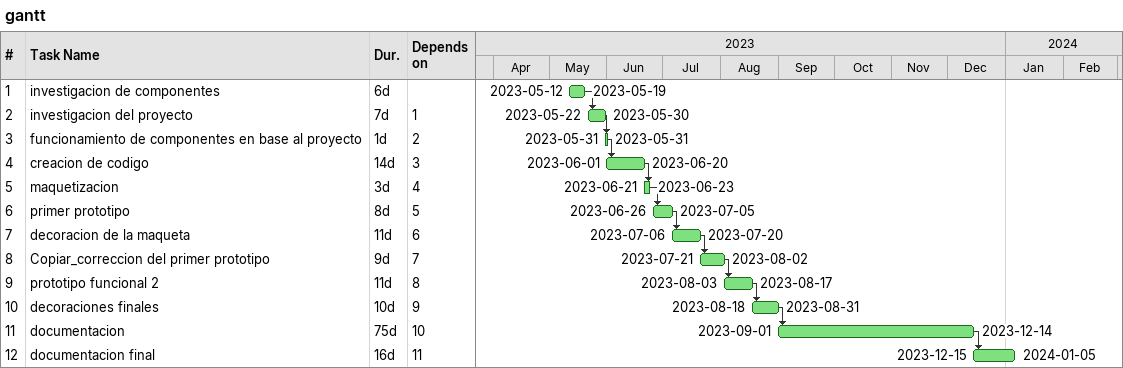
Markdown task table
gantt

| ID | Task | Duration | Start | Finish | Predecessors |
|---|---|---|---|---|---|
| 1 | investigacion de componentes | 6d | 2023-05-12 | 2023-05-19 |  |
| 2 | investigacion del proyecto | 7d | 2023-05-22 | 2023-05-30 | 1 |
| 3 | funcionamiento de componentes en base al proyecto | 1d | 2023-05-31 | 2023-05-31 | 2 |
| 4 | creacion de codigo | 14d | 2023-06-01 | 2023-06-20 | 3 |
| 5 | maquetizacion | 3d | 2023-06-21 | 2023-06-23 | 4 |
| 6 | primer prototipo | 8d | 2023-06-26 | 2023-07-05 | 5 |
| 7 | decoracion de la maqueta | 11d | 2023-07-06 | 2023-07-20 | 6 |
| 8 | Copiar_correccion del primer prototipo | 9d | 2023-07-21 | 2023-08-02 | 7 |
| 9 | prototipo funcional 2 | 11d | 2023-08-03 | 2023-08-17 | 8 |
| 10 | decoraciones finales | 10d | 2023-08-18 | 2023-08-31 | 9 |
| 11 | documentacion | 75d | 2023-09-01 | 2023-12-14 | 10 |
| 12 | documentacion final | 16d | 2023-12-15 | 2024-01-05 | 11 |
